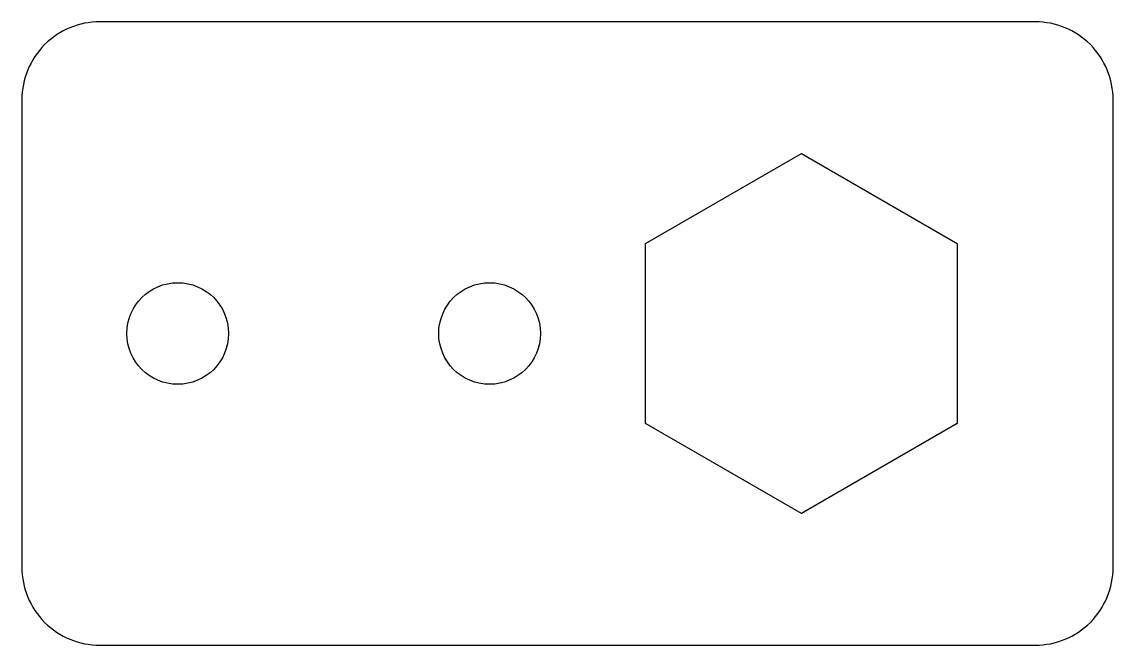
# Model space of a CAD drawing. Header units: inches. Extents: x 0 to 1.75, y 0 to 1.
import ezdxf

# ---------------------------------------------------------------- set-up
doc = ezdxf.new("R2010")
doc.units = ezdxf.units.IN
doc.header["$MEASUREMENT"] = 0

msp = doc.modelspace()

# ---------------------------------------------------------------- linework, layer by layer
msp.add_lwpolyline([(0, 0.125, 0.414214), (0.125, 0), (1.625, 0, 0.414214), (1.75, 0.125), (1.75, 0.875, 0.414214), (1.625, 1), (0.125, 1, 0.414214), (0, 0.875)], format="xyb", close=True)
msp.add_lwpolyline([(1.5, 0.6443), (1.5, 0.3557), (1.25, 0.2113), (1, 0.3557), (1, 0.6443), (1.25, 0.7887)], close=True)
for centre in [(0.25, 0.5), (0.75, 0.5)]:
    msp.add_circle(centre, 0.0815)

doc.saveas('drawing.dxf')
